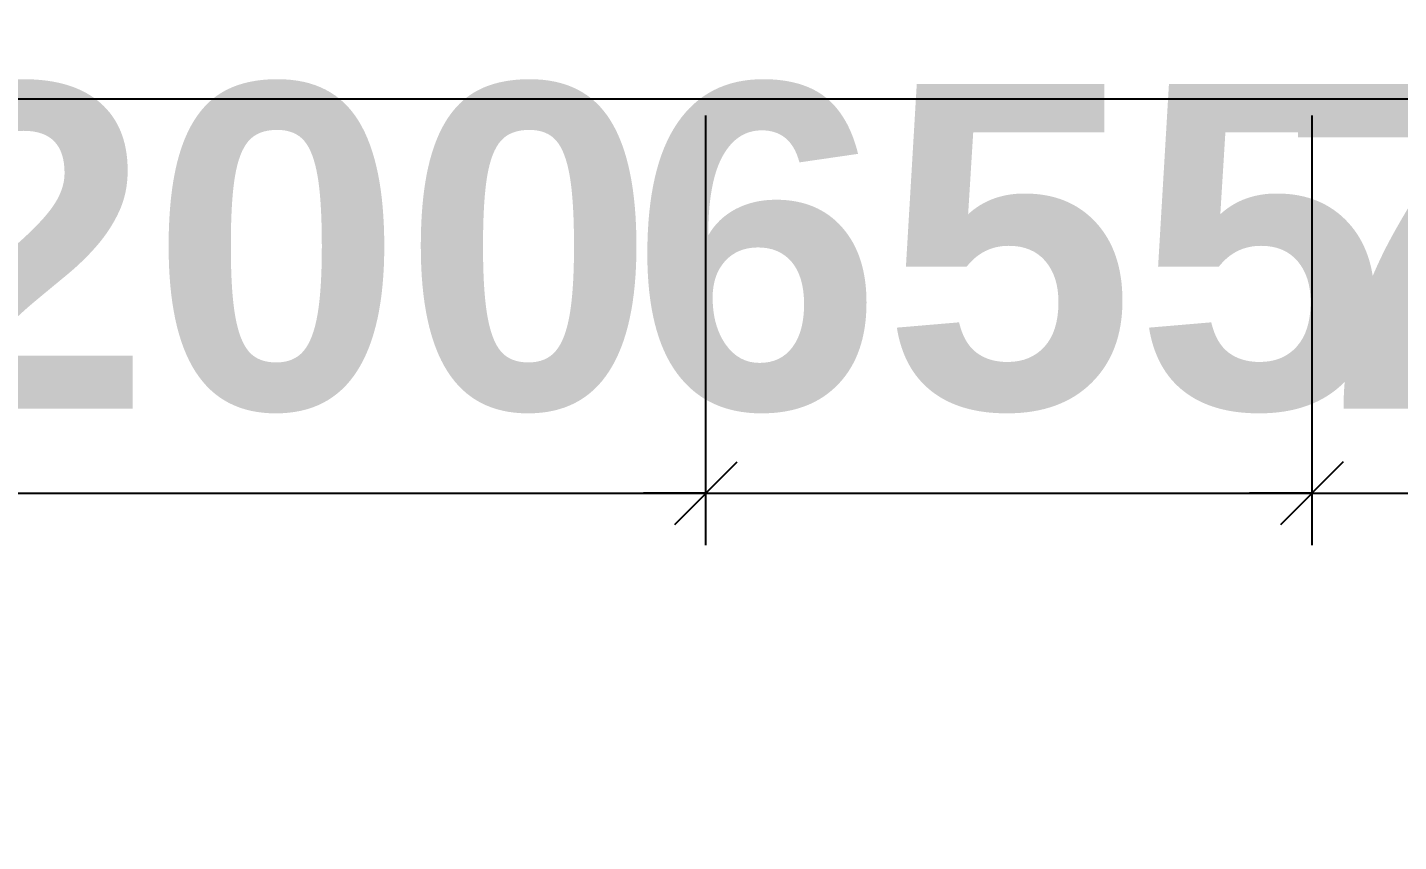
# Model space of a CAD drawing. Header units: inches. Extents: x 22 to 382261, y 22 to 371281.
# Drawn here: x 252049 to 253530, y 59811 to 60690 of the extents above; entities that cross this region are included whole.
import ezdxf

# ---------------------------------------------------------------- set-up
doc = ezdxf.new("R2010")
doc.units = ezdxf.units.IN
doc.header["$MEASUREMENT"] = 0
doc.layers.add('A-ANNO-DIMS', color=211, linetype='Continuous', lineweight=9)
doc.styles.add('Arial_B', font='arialbd.ttf', dxfattribs={"height": 350.793651})
doc.dimstyles.new('2', dxfattribs={"dimscale": 304.8, "dimtxt": 346.888196, "dimasz": 0.221354, "dimexe": 1.338583, "dimexo": 0.0625, "dimgap": 0.278871, "dimtad": 1, "dimdec": 0, "dimzin": 0, "dimdsep": 46, "dimtxsty": 'Arial_B', "dimblk1": 'OBLIQUE', "dimblk2": 'OBLIQUE', "dimsah": 1, "dimcen": 0.09, "dimdle": 0.557743, "dimazin": 0, "dimtfac": 1, "dimtdec": 4, "dimtix": 1, "dimtmove": 0, "dimatfit": 3, "dimfxl": 0.557743, "dimfxlon": 1, "dimtvp": 1, "dimtolj": 1, "dimtzin": 0, "dimarcsym": 2})

# ---------------------------------------------------------------- blocks, each defined once
blk = doc.blocks.new('_Oblique')
at = {"color": 0, "linetype": 'ByBlock', "lineweight": -2}
blk.add_line((-0.5, -0.5), (0.5, 0.5), dxfattribs=at)
blk = doc.blocks.new('*D5380')
at = {"layer": 'A-ANNO-DIMS', "color": 0, "lineweight": -2, "transparency": 16777216}
for p, q in [((251581.9, 60131.2), (251581.9, 60595.2)), ((252781.9, 60131.2), (252781.9, 60595.2)), ((251411.9, 60187.2), (252951.9, 60187.2))]:
    blk.add_line(p, q, dxfattribs=at)
at = {"layer": 'Defpoints', "color": 0, "transparency": 16777216}
for p in [(252781.9, 60187.2), (251581.9, 60112.2), (252781.9, 60112.2)]:
    blk.add_point(p, dxfattribs=at)
at = {"layer": 'A-ANNO-DIMS', "color": 0, "lineweight": -2, "transparency": 16777216, "xscale": 67.46874999999999, "yscale": 67.46874999999999, "zscale": 67.46874999999999, "rotation": 180}
blk.add_blockref('_Oblique', (251581.9, 60187.2), dxfattribs=at)
at = {"layer": 'A-ANNO-DIMS', "color": 0, "lineweight": -2, "transparency": 16777216, "xscale": 67.46874999999999, "yscale": 67.46874999999999, "zscale": 67.46874999999999}
blk.add_blockref('_Oblique', (252781.9, 60187.2), dxfattribs=at)
at = {"layer": 'A-ANNO-DIMS', "color": 0, "transparency": 16777216, "insert": (252181.9, 60451.3), "char_height": 350.79, "width": 559.685, "attachment_point": 5, "style": 'Arial_B'}
blk.add_mtext('\\A1;1200', dxfattribs=at)
blk = doc.blocks.new('*D5381')
at = {"layer": 'A-ANNO-DIMS', "color": 0, "lineweight": -2, "transparency": 16777216}
for p, q in [((252781.9, 60131.2), (252781.9, 60595.2)), ((253436.9, 60131.2), (253436.9, 60595.2)), ((252781.9, 60187.2), (252714.4, 60187.2)), ((252781.9, 60187.2), (253436.9, 60187.2)), ((253436.9, 60187.2), (253504.4, 60187.2))]:
    blk.add_line(p, q, dxfattribs=at)
at = {"layer": 'Defpoints', "color": 0, "transparency": 16777216}
for p in [(253436.9, 60187.2), (252781.9, 60112.2), (253436.9, 60112.2)]:
    blk.add_point(p, dxfattribs=at)
at = {"layer": 'A-ANNO-DIMS', "color": 0, "lineweight": -2, "transparency": 16777216, "xscale": 67.46874999999999, "yscale": 67.46874999999999, "zscale": 67.46874999999999}
blk.add_blockref('_Oblique', (252781.9, 60187.2), dxfattribs=at)
at = {"layer": 'A-ANNO-DIMS', "color": 0, "lineweight": -2, "transparency": 16777216, "xscale": 67.46874999999999, "yscale": 67.46874999999999, "zscale": 67.46874999999999, "rotation": 180}
blk.add_blockref('_Oblique', (253436.9, 60187.2), dxfattribs=at)
at = {"layer": 'A-ANNO-DIMS', "color": 0, "transparency": 16777216, "insert": (253109.4, 60451.3), "char_height": 350.79, "width": 419.764, "attachment_point": 5, "style": 'Arial_B'}
blk.add_mtext('\\A1;655', dxfattribs=at)
blk = doc.blocks.new('*D5382')
at = {"layer": 'A-ANNO-DIMS', "color": 0, "lineweight": -2, "transparency": 16777216}
for p, q in [((253436.9, 60131.2), (253436.9, 60595.2)), ((254182.3, 60243.1), (254182.3, 59779.2)), ((253436.9, 60187.2), (253369.4, 60187.2)), ((253436.9, 60187.2), (254182.3, 60187.2)), ((254182.3, 60187.2), (254249.8, 60187.2))]:
    blk.add_line(p, q, dxfattribs=at)
at = {"layer": 'Defpoints', "color": 0, "transparency": 16777216}
for p in [(254182.3, 60262.2), (254182.3, 60187.2), (253436.9, 60112.2)]:
    blk.add_point(p, dxfattribs=at)
at = {"layer": 'A-ANNO-DIMS', "color": 0, "lineweight": -2, "transparency": 16777216, "xscale": 67.46874999999999, "yscale": 67.46874999999999, "zscale": 67.46874999999999}
blk.add_blockref('_Oblique', (253436.9, 60187.2), dxfattribs=at)
at = {"layer": 'A-ANNO-DIMS', "color": 0, "lineweight": -2, "transparency": 16777216, "xscale": 67.46874999999999, "yscale": 67.46874999999999, "zscale": 67.46874999999999, "rotation": 180}
blk.add_blockref('_Oblique', (254182.3, 60187.2), dxfattribs=at)
at = {"layer": 'A-ANNO-DIMS', "color": 0, "transparency": 16777216, "insert": (253809.6, 60451.3), "char_height": 350.79, "width": 419.764, "attachment_point": 5, "style": 'Arial_B'}
blk.add_mtext('\\A1;745', dxfattribs=at)
blk = doc.blocks.new('*D5385')
at = {"layer": 'A-ANNO-DIMS', "color": 0, "lineweight": -2, "transparency": 16777216}
for p, q in [((238516.9, 60557.2), (238516.9, 61021.1)), ((254182.3, 60669.1), (254182.3, 60205.1)), ((238346.9, 60613.1), (254352.3, 60613.1))]:
    blk.add_line(p, q, dxfattribs=at)
at = {"layer": 'Defpoints', "color": 0, "transparency": 16777216}
for p in [(254182.3, 60688.1), (254182.3, 60613.1), (238516.9, 60538.1)]:
    blk.add_point(p, dxfattribs=at)
at = {"layer": 'A-ANNO-DIMS', "color": 0, "lineweight": -2, "transparency": 16777216, "xscale": 67.46874999999999, "yscale": 67.46874999999999, "zscale": 67.46874999999999, "rotation": 180}
blk.add_blockref('_Oblique', (238516.9, 60613.1), dxfattribs=at)
at = {"layer": 'A-ANNO-DIMS', "color": 0, "lineweight": -2, "transparency": 16777216, "xscale": 67.46874999999999, "yscale": 67.46874999999999, "zscale": 67.46874999999999}
blk.add_blockref('_Oblique', (254182.3, 60613.1), dxfattribs=at)
at = {"layer": 'A-ANNO-DIMS', "color": 0, "transparency": 16777216, "insert": (246349.6, 60877.2), "char_height": 350.79, "width": 699.606, "attachment_point": 5, "style": 'Arial_B'}
blk.add_mtext('\\A1;15665', dxfattribs=at)

msp = doc.modelspace()

# ---------------------------------------------------------------- dimensions: what is measured, and where the dimension line sits
at = {"layer": 'A-ANNO-DIMS'}
for base, p1, p2, override, picture, middle in [((254182.3, 60613.1), (238516.9, 60538.1), (254182.3, 60688.1), {"dimpost": '<>', "dimfxl": 15666.118127}, '*D5385', (246349.6, 60877.2)), ((252781.9, 60187.2), (251581.9, 60112.2), (252781.9, 60112.2), {"dimpost": '<>', "dimfxl": 1200}, '*D5380', (252181.9, 60451.3)), ((253436.9, 60187.2), (252781.9, 60112.2), (253436.9, 60112.2), {"dimpost": '<>', "dimfxl": 655}, '*D5381', (253109.4, 60451.3)), ((254182.3, 60187.2), (253436.9, 60112.2), (254182.3, 60262.2), {"dimpost": '<>', "dimfxl": 760.342791}, '*D5382', (253809.6, 60451.3))]:
    dim = msp.add_linear_dim(base=base, p1=p1, p2=p2, dimstyle='2', override=override, dxfattribs=at)
    dim.commit()
    dim.dimension.update_dxf_attribs({"geometry": picture, "text_midpoint": middle})

doc.saveas('drawing.dxf')
